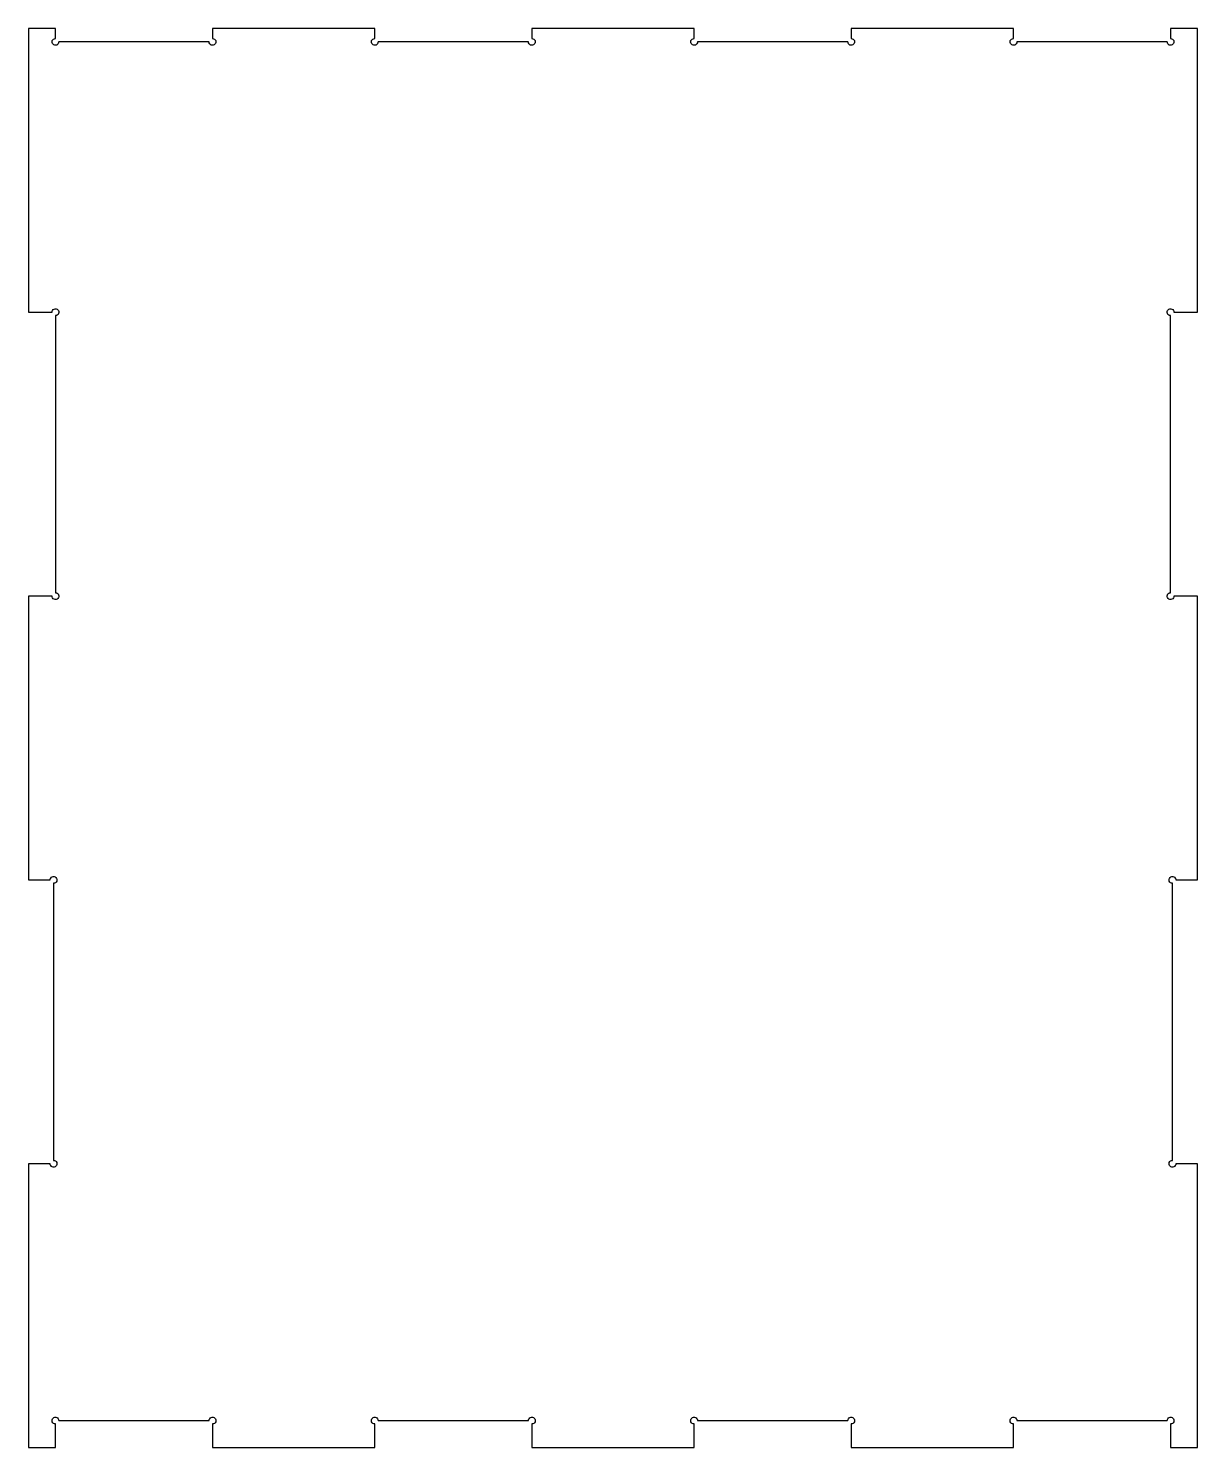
# Model space of a CAD drawing. Header units: millimetres. Extents: x -173 to 173, y -210 to 210.
import ezdxf

# ---------------------------------------------------------------- set-up
doc = ezdxf.new("R2010")
doc.units = ezdxf.units.MM

msp = doc.modelspace()

# ---------------------------------------------------------------- linework, layer by layer
msp.add_lwpolyline([(-173, 126), (-166, 126, -2.414214), (-165, 125), (-165, 43, -2.414214), (-166, 42), (-173, 42), (-173, -42), (-166.55, -42, -2.414214), (-165.55, -43), (-165.55, -125, -2.414214), (-166.55, -126), (-173, -126), (-173, -210), (-165, -210), (-165, -203, -2.414214), (-164, -202), (-119.5, -202, -2.414214), (-118.5, -203), (-118.5, -210), (-70.5, -210), (-70.5, -203, -2.414214), (-69.5, -202), (-25, -202, -2.414214), (-24, -203), (-24, -210), (24, -210), (24, -203, -2.414214), (25, -202), (69.5, -202, -2.414214), (70.5, -203), (70.5, -210), (118.5, -210), (118.5, -203, -2.414214), (119.5, -202), (164, -202, -2.414214), (165, -203), (165, -210), (173, -210), (173, -126), (166.55, -126, -2.414214), (165.55, -125), (165.55, -43, -2.414214), (166.55, -42), (173, -42), (173, 42), (166, 42, -2.414214), (165, 43), (165, 125, -2.414214), (166, 126), (173, 126), (173, 210), (165, 210), (165, 207, -2.414214), (164, 206), (119.5, 206, -2.414214), (118.5, 207), (118.5, 210), (70.5, 210), (70.5, 207, -2.414214), (69.5, 206), (25, 206, -2.414214), (24, 207), (24, 210), (-24, 210), (-24, 207, -2.414214), (-25, 206), (-69.5, 206, -2.414214), (-70.5, 207), (-70.5, 210), (-118.5, 210), (-118.5, 207, -2.414214), (-119.5, 206), (-164, 206, -2.414214), (-165, 207), (-165, 210), (-173, 210)], format="xyb", close=True)

doc.saveas('drawing.dxf')
